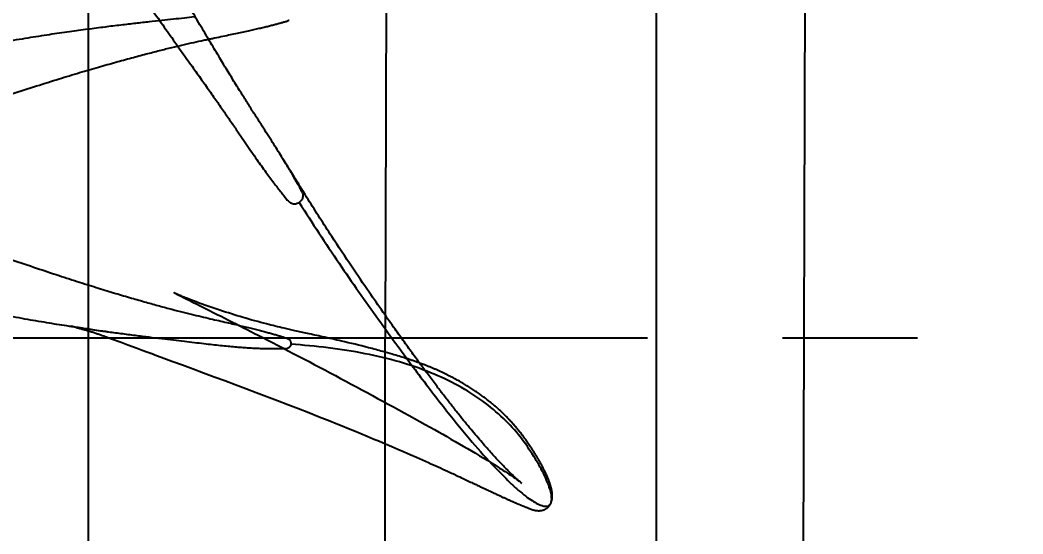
# Model space of a CAD drawing. Header units: millimetres. Extents: x 8981 to 59433, y 5244 to 14154.
# Drawn here: x 10670.7 to 10765, y 7731.1 to 7779.4 of the extents above; entities that cross this region are included whole.
import ezdxf

# ---------------------------------------------------------------- set-up
doc = ezdxf.new("R2010")
doc.units = ezdxf.units.MM
doc.linetypes.add('CENTERX2', pattern=[101.60000000000001, 63.5, -12.7, 12.7, -12.7])
doc.linetypes.add('DASHED', pattern=[19.049999999999997, 12.7, -6.35])
for name, color, linetype in [('2虚线层', 6, 'DASHED'), ('3中心线层', 1, 'CENTERX2'), ('4标注层', 3, 'Continuous'), ('6细线层', 4, 'Continuous')]:
    doc.layers.add(name, color=color, linetype=linetype)
doc.styles.get("Standard").update_dxf_attribs({"font": 'gbenor.shx', "bigfont": 'gbcbig.shx'})
doc.dimstyles.new('1-20英寸竖', dxfattribs={"dimscale": 20, "dimtxt": 3.5, "dimasz": 2.5, "dimexe": 1.5, "dimexo": 1, "dimgap": 0.5, "dimtad": 1, "dimdec": 0, "dimrnd": 1e-09, "dimzin": 12, "dimdsep": 46, "dimtxsty": 'Standard', "dimsah": 1, "dimcen": 0.09, "dimclrt": 1, "dimadec": 0, "dimazin": 3, "dimtfac": 1, "dimtdec": 0, "dimtofl": 0, "dimtmove": 0, "dimatfit": 3, "dimfxl": 0, "dimfrac": 2, "dimtolj": 1, "dimtzin": 12, "dimarcsym": 0})

# ---------------------------------------------------------------- blocks, each defined once
blk = doc.blocks.new('G$CE91B29D6')
at = {"layer": '3中心线层'}
blk.add_line((383.0423598093175, 0), (-78.58650052275425, 0), dxfattribs=at)
at = {"layer": '6细线层'}
for p, q in [((0.6885613155745887, -261.7234879888128), (-0.6823628480351545, 259.3674384866608)), ((13.80788039315576, -261.7234879888128), (13.95449735123748, 259.3674384866608)), ((67.24030902322465, -261.6804127470823), (67.31362654727036, 259.3674384866608)), ((39.04768710296685, 114.3517514485866), (39.39882642023349, -0.03971400915179402)), ((65.5309842358538, 0.5729918414726853), (65.48396891534412, 0.566486656665802)), ((39.39882621534252, -114.4315851496067), (39.39882621534252, -0.0395807595923543)), ((23.82515482783401, -15.55676296644378), (23.79143570076758, -15.48209048528224))]:
    blk.add_line(p, q, dxfattribs=at)
for points in [[(48.99112527623856, 16.82784296257887), (49.13628899298692, 17.06306378764566), (49.53325655210847, 17.69912309909705), (49.96661668449724, 18.3839556646999), (50.43829590261066, 19.12168761831708), (50.94987748090261, 19.91720804385841), (51.50258797586048, 20.77666844404303), (52.09714019384319, 21.70794239116367), (52.73411871019835, 22.71939922112506), (53.416316234433, 23.81807030364871), (54.14739881541664, 25.01118107570801), (54.93160955321127, 26.30635501851793), (55.77395181909287, 27.71157145441975), (56.68045591369355, 29.23512922390364), (57.65850034162486, 30.8857738916995), (58.71509268034333, 32.67398530046921), (59.85618872560644, 34.61237383342814), (61.08792792439544, 36.7150247474201), (62.41659279812211, 38.99765426258091), (63.84918269228274, 41.47728502447717), (65.3945561544233, 44.17174628609791), (67.06282744735563, 47.10032892576419), (68.8660593888917, 50.28349481872283), (70.82057244509542, 53.74194429349154), (72.94616787687028, 57.49813158460893), (75.24682790033603, 61.58990217500832), (77.70219568621451, 66.0707399873063), (80.32622370023364, 70.97202929435298), (83.18947618261063, 76.30137969926), (86.32751465022648, 82.09159642166924), (89.76272938951934, 88.38635824155062), (93.54438078302974, 95.21832123119384), (97.6580695639559, 102.4777158201905), (101.6299548763045, 109.3246151389321), (105.12445005674, 115.2273730925517), (108.2165391956651, 120.3614782334771), (110.9730803816774, 124.8704221268417), (113.4454467845344, 128.8557265294949), (115.6744725694143, 132.3975438267225), (117.6922858515018, 135.5593334560981), (119.5254277791091, 138.3925326790195), (121.1959152286136, 140.9394485010998), (122.7221026289471, 143.2354318058351), (124.1195403029405, 145.3102996528614), (125.401451702156, 147.1894644353306), (126.5794674986237, 148.8946443110472), (127.6642431560167, 150.444398669526), (128.6649116761246, 151.8549276796402), (129.5892872204267, 153.1404659615364), (130.4441391573482, 154.3135576490313), (131.2353981108599, 155.385288477526), (131.9683101418623, 156.3654818533687), (132.6477078757443, 157.262808952597), (133.2785956607395, 158.0847486112034), (133.8654198189461, 158.838002274395), (134.4119388255485, 159.5286635051016), (134.9213922945046, 160.1622625089949), (135.3966305189961, 160.7438066024333), (135.8401584233352, 161.2778409346938), (136.254176212401, 161.7684629391879), (136.6406319615626, 162.2193583381595), (137.0014421231308, 162.6338909531478), (137.3397327353441, 163.0142989906017), (137.6587652367734, 163.3620962585555), (137.9607281777271, 163.6790325090988), (138.2474088742592, 163.9671293698484), (138.523695602008, 164.2262767292559), (138.7947888233894, 164.4549050511559), (139.0536387245365, 164.6577522247098)], [(140.3581169442468, 163.6448459401727), (140.2869335617133, 163.3654716735473), (140.1981262750187, 163.0632974557811), (140.0937200439357, 162.7362800131086), (139.9727096305423, 162.3823665697128), (139.8344363178321, 161.9994251705939), (139.6788654401162, 161.5850809693802), (139.506134964452, 161.1365618690616), (139.3147754556694, 160.6508864311036), (139.102781155073, 160.1248042278457), (138.8679872219645, 159.5547686687205), (138.6080754193672, 158.9368938257685), (138.32059253838, 158.2669124106178), (138.0029017123588, 157.5401158432942), (137.6520285736033, 156.7513302151347), (137.2647964581111, 155.8948428984731), (136.8378872106978, 154.9642873082776), (136.3676696726316, 153.9525397201069), (135.8495877123632, 152.8517644982785), (135.27847765565, 151.653278837679), (134.6486242580422, 150.3474100033054), (133.953606036418, 148.9233845430426), (133.1863088960954, 147.3691677571042), (132.3389161889636, 145.6712729402352), (131.4028457439699, 143.8145167744951), (130.3680847062924, 141.7818751963787), (129.2227901657307, 139.5543024599319), (127.9535085614034, 137.1103469727095), (126.5448129055285, 134.4258077825652), (124.9787903362148, 131.4733976793941), (123.2348210494229, 128.222251302097), (121.2889554108688, 124.637434193166), (119.1132966912546, 120.6793869517278), (116.6751840998613, 116.3032147873892), (113.9356169178345, 111.4580781836994), (110.8436136543014, 106.0872767386027), (107.3368091414877, 100.1296080416068), (103.335925609731, 93.51173369924072), (98.79349905338222, 86.23810582177248), (94.24826530266637, 79.17722161835991), (90.16900428842837, 72.97627013130113), (86.46457067124629, 67.46761608833913), (83.09727557089263, 62.54502461361699), (80.07758917652154, 58.08769383642357), (77.3593020429098, 54.03737233765423), (74.87331966675902, 50.36519278271589), (72.58806686095977, 47.03175757953431), (70.48960530005479, 43.99543836526573), (68.56357496224427, 41.22207056055777), (66.79496335882777, 38.68378248729277), (65.16993930928493, 36.3567844578065), (63.67559601266021, 34.2207118277438), (62.29918141562575, 32.25850414589513), (61.02944658130491, 30.45496671251021), (59.85665956504727, 28.79634378256742), (58.77256096612746, 27.2700052310247), (57.77171103276396, 25.86321002617478), (56.84946415938521, 24.5642814458115), (56.00085439339364, 23.36320487479679), (55.22081563428128, 22.25131110043731), (54.50433826625431, 21.22102363279555), (53.84657084375704, 20.26565950165968), (53.24209074016744, 19.3798183389008), (52.68372372716749, 18.5599852243904), (52.1653696027779, 17.8025715519907), (51.68232440754855, 17.10383673745673), (51.23105273854071, 16.46020021091681), (50.80886534314686, 15.86823246441782), (50.41352996781552, 15.32443909614813), (50.04313758939588, 14.82533155847341), (49.69603259202177, 14.36751830694266), (49.37073858819986, 13.94773692532908), (49.06596006166274, 13.56294440210331), (48.78037516951645, 13.21011594380252), (48.51301552161658, 12.88721004279796), (48.19619815882379, 12.65970237948932), (47.82829790182495, 12.61094694212079), (47.47036063477481, 12.73996385314967)], [(57.26188795074904, 64.57206963771023), (57.21123987056399, 64.63686813006643), (57.48624824538911, 64.32012657250743), (58.95433511391366, 62.71484552894253), (62.07513080250556, 59.53400133398827), (66.72706173166716, 55.10983316309284), (78.82004068318838, 43.91568442410789), (98.0576137620219, 27.29580611677375), (117.1168959130728, 11.5566941521829), (122.1824168413141, 7.361523939995095), (124.1280409376332, 5.757370799896307), (125.4142062123128, 4.710112985223532), (131.4546157092982, -0.01034091087058187), (138.4531478145354, -5.003558006603271), (140.4967719362312, -6.291211680974811), (141.0137179074072, -6.58654528670013), (141.2648403839403, -6.71100371319335), (141.2869228282207, -6.721129572251812)], [(140.4289840906122, -86.85070632083807), (140.4756052018338, -86.70258867915254), (140.4773878277474, -86.44223300460726), (140.4588622412839, -86.16089151368942), (140.4357077003651, -85.85642149369232), (140.4072232320168, -85.52612053568009), (140.3581169442468, -85.16741940099746), (140.2869335617133, -84.77943452005275), (140.1981262750187, -84.36037551716436), (140.0937200439357, -83.90754921035841), (139.9727096305423, -83.41827659262344), (139.8344363178321, -82.88979961478617), (139.6788654401162, -82.31905980908778), (139.506134964452, -81.70249287597835), (139.3147754556694, -81.0362958679907), (139.102781155073, -80.3163536231732), (138.8679872219645, -79.5382115393877), (138.6080754193672, -78.69702826417051), (138.32059253838, -77.78753219218925), (138.0029017123588, -76.80395627510734), (137.6520285736033, -75.74002448213287), (137.2647964581111, -74.58887474017683), (136.8378872106978, -73.34293043520302), (136.3676696726316, -71.99379442993086), (135.8495877123632, -70.53234665549826), (135.27847765565, -68.9486059875926), (134.6486242580422, -67.23159155470785), (133.953606036418, -65.36923656240106), (133.1863088960954, -63.34824832330924), (132.3389161889636, -61.15394359547645), (131.4028457439699, -58.77003250550479), (130.3680847062924, -56.1785526482854), (129.2227901657307, -53.35977622109931), (127.9535085614034, -50.29188654501922), (126.5448129055285, -46.95074404240586), (124.9787903362148, -43.3097016151296), (123.2348210494229, -39.33927736966871), (121.2889554108688, -35.00689154886641), (119.1132966912546, -30.27659758168738), (116.6751840998613, -25.10871797637083), (113.9356169178345, -19.45971000392456), (110.8436136543014, -13.28294316167012), (107.3368091414877, -6.530978933093138), (103.335925609731, 0.8521610705647618), (98.79349905338222, 8.831664039287716), (94.24826530266637, 16.44858836929779), (90.16900428842837, 23.03718213993125), (86.46457067124629, 28.81389031419531), (83.09727557089263, 33.91691486327909), (80.07758917652154, 38.49056589778047), (77.3593020429098, 42.60851004056167), (74.87331966675902, 46.31114203820471), (72.58806686095977, 49.64713580219541), (70.48960530005479, 52.66523450228851), (68.56357496224427, 55.40499519242439), (66.79496335882777, 57.89843948290218), (65.39150010414505, 59.86340320669115)], [(69.42148554131472, 45.4053541343892), (70.82057244509542, 42.90746777923778), (72.94616787687028, 39.09221090469509), (75.24682790033603, 34.90069613989908), (77.70219568621451, 30.26757556630764), (80.32622370023364, 25.14714349422138), (82.99212487407112, 19.90427152486518)], [(57.23723824221724, 30.17489275929984), (57.30974755894476, 30.16706709610298), (58.25953736987049, 30.06380461063236), (59.28227152202362, 29.95285270805471), (60.38367650184864, 29.83406633953564), (61.5703680365541, 29.70512675947975), (62.85002395037645, 29.56269714888185), (64.23080874320203, 29.40220703289378), (65.72105602819556, 29.21909301681444), (67.32966156296516, 29.01032890938222), (69.06644240200603, 28.77282067365013), (70.9428529896968, 28.50177956651896), (72.97203089568848, 28.18656530207954), (75.16616209495896, 27.81269472045824), (77.53606842916543, 27.3790373619413), (80.09918056793595, 26.90625165239908), (82.87775015171701, 26.39380614459515), (85.89047359667802, 25.78554373397492)], [(49.61262541908854, 29.50348526821472), (49.28175861008549, 29.59235190309118), (48.97574918244118, 29.67700229550246), (48.69268180795098, 29.75755083374679), (48.44169482767666, 29.85800953616854), (48.41437108993614, 29.87741568277124)], [(55.99198498196984, 28.07824742142111), (55.61068271372551, 28.15869411535095), (54.82780005402947, 28.32279308547731), (54.10421306260014, 28.47434318985324), (53.43534969624216, 28.61546819028445), (52.81697745241308, 28.74773785949219), (52.24522524878466, 28.87245399667881), (51.71654118124479, 28.99066382448655), (51.22763590041632, 29.10310710885096), (50.77546588230962, 29.21030279283877), (50.35723236102695, 29.31261276244186), (49.97039403013969, 29.41028318181634), (49.61262541908854, 29.50348526821472)], [(82.9691628487044, 19.78811206691898), (79.85402903698468, 21.03111929039005), (77.04225167065943, 22.08019333099946), (74.4810840840646, 22.94429132912774), (72.15289222069168, 23.68952500016894), (70.03636919792825, 24.35268006601837), (68.10513452433133, 24.94016933417879), (66.33744219962591, 25.45808402216062), (64.71656603451902, 25.9164616370108), (63.22838691148991, 26.32458999345545), (61.86031985089267, 26.68942900269758), (60.60057221159423, 27.01443049625959), (59.43876030474985, 27.30243209621403), (58.36592537622982, 27.5565310716629), (57.37434096254492, 27.78021933150012), (56.45777802348221, 27.97915161901619), (55.99198498196984, 28.07824742142111)], [(46.62229400120759, 13.00795744359493), (48.99118545923466, 16.82780597731471)], [(47.18591298714364, 13.70748461782932), (47.390227842071, 14.08893083396833), (47.61721995744938, 14.49826730787754), (47.86681308403695, 14.93880950170569), (48.14118510384196, 15.41290763230063), (48.44263171304101, 15.92310315649956), (48.77353115186179, 16.47215368540492), (48.99112527623856, 16.82784296257887)], [(47.18591298714364, 13.70748461782932), (47.12700169526124, 13.49683548999019), (47.12677625559354, 13.29852007166483), (47.16904992695981, 13.12255944428034), (47.24351580526763, 12.97229477146175), (47.34466585043901, 12.84534635581076), (47.47036063477481, 12.73996385314967)], [(26.55107382770711, -13.65659202716779), (26.73567997936243, -13.49894254829269), (26.97273271057838, -13.28914253297262), (27.23874762460673, -13.04513544600923), (27.53119339972818, -12.7676842143992), (27.84757057942534, -12.45792225084733), (28.1881080194571, -12.11453414091375), (28.5537285729506, -11.73547851573676), (28.94525145452553, -11.31878531142138), (29.36341274801725, -10.86254823568743), (29.80889530565673, -10.36488512309734), (30.28218133926475, -9.824046775465831), (30.78366865303451, -9.238324212143198), (31.31368085268969, -8.606054732692428), (31.87271740000779, -7.925368861411698), (32.46173714559609, -7.194229178829119), (33.08159043818796, -6.410960369626991), (33.73307187847877, -5.57400049152784), (34.42231765661472, -4.674774410086684), (35.15993987016464, -3.698056733584963), (35.93937548801387, -2.650934071512893), (36.75045838106507, -1.54591228836216), (37.58075345113957, -0.3999107219278812), (38.46244547788137, 0.8306424128822982), (39.56828407097692, 2.396828604047187), (40.8975794873395, 4.310758010833524), (42.50338274139995, 6.666633552405983), (44.40978496886873, 9.541964064235799), (46.62229400120759, 13.00795744359493)], [(47.4696691380077, 12.74044621374924), (43.71760123215699, 7.01652609789744), (40.00459712829525, 1.733858595602214), (36.75359419539654, -2.731225339695811), (33.91659033197993, -6.448986535891891), (31.45858610227788, -9.473999478621408), (29.3555825677895, -11.85504192020744), (27.86801944851959, -13.37827526009642)], [(82.9691628487044, 10.64570745022502), (79.85402903698468, 9.359046866302378), (77.04225167065943, 8.264614294748753), (74.4810840840646, 7.357210435788147), (72.15289222069168, 6.570255991769955), (70.03636919792825, 5.866528879618272), (68.10513452433133, 5.240355499903671), (66.33744219962591, 4.686180161894299), (64.71656603451902, 4.194007956772111), (63.22838691148991, 3.754433167632669), (61.86031985089267, 3.360393170267344), (60.60057221159423, 3.008506618905813), (59.43876030474985, 2.695989261497743), (58.36592537622982, 2.419717909768224), (57.37434096254492, 2.176087803090923), (56.45777802348221, 1.959086353657767), (55.61068271372551, 1.762964573455974), (54.82780005402947, 1.583486419171095), (54.10421306260014, 1.417540842550807), (53.43534969624216, 1.26284402073361), (52.81697745241308, 1.117707834695466), (52.24522524878466, 0.9807299195090309), (51.71654118124479, 0.8507811853196472), (51.22763590041632, 0.7270658778725192), (50.77546588230962, 0.6090279754716903), (50.35723236102695, 0.496282123378478), (49.97039403013969, 0.3885688589653), (49.61262541908854, 0.285710170166567), (49.28175861008549, 0.1875694065820426), (48.97574918244118, 0.09402420616243035), (48.69268180795098, 0.0049567895475775), (48.44169482767666, -0.1062019231030717), (48.28051553845489, -0.3121342024533078), (48.24448658704841, -0.5772369268815964)], [(59.1142676546433, 4.194912909297273), (59.23474666655147, 4.251777159399353), (59.12333593230778, 4.1972851495957), (58.4153791367271, 3.847130009904504), (56.65978674490088, 2.965330589795485), (50.96396125752563, 0.0714283479610458), (35.1493857930609, -8.395821522688493), (28.98296319499696, -11.99832600099035), (27.58631737988526, -12.90121028595604), (27.04659093815917, -13.27902756922413), (26.7879935241499, -13.47116511373315), (26.63654957052404, -13.58845538273454), (26.55415984235788, -13.65440536988899), (26.55107382770711, -13.65659202716779)], [(36.15798730861479, -2.352598240599036), (36.24822442226196, -2.319668910466135), (36.55436032816851, -2.210427423473448), (36.87042484238827, -2.101539135444909), (37.18919528734023, -1.99557618633844), (37.51618024606341, -1.890721361036412), (38.06613542970354, -1.720419183955528), (38.73153886471027, -1.521675647818483), (39.61348194900984, -1.27011746680364), (40.9479477097475, -0.9129851979669183), (43.48640125516886, -0.2939647884340957), (45.27176590349609, 0.1112522660987452), (46.69446562688881, 0.4263362912461162), (47.86643347509289, 0.6857243493432179), (48.8914619655543, 0.917307072551921), (50.53143123343671, 1.315930178505369), (54.93934278555298, 2.611945835873485), (57.15123061083341, 3.382699486915953), (58.47066559262657, 3.908206766587682), (58.85955585252577, 4.078036966500804), (59.08252885744059, 4.179937741602771), (59.1142676546433, 4.194912909297273)], [(69.06644240200603, 1.090169091243297), (70.9428529896968, 1.38747854041867), (72.97203089568848, 1.732496565324254), (75.16616209495896, 2.140684184269048), (77.53606842916543, 2.612753192312084), (80.09918056793595, 3.125725956168026), (82.87775015171701, 3.679756418452598), (85.89047359667802, 4.334741886821575)], [(68.84486449036831, 1.090705999289639), (68.74450871434146, 1.068290705094114), (68.4785434668147, 1.005512614967301), (68.16644999377513, 0.9260590710910037), (67.86103841934437, 0.8435848165536299), (67.55179569490338, 0.7557821342488751), (67.23818674955601, 0.6625017633195966), (66.91686442487025, 0.5626599419629201), (66.59416160445744, 0.4581424976931885), (66.27796198047781, 0.3515654985094443), (65.97646646101111, 0.2459499184042215), (65.45064501270735, 0.05486615060362965), (64.03737645030105, -0.467605100478977), (60.42740333072925, -1.803383935475722), (44.59234337501312, -7.794677217956632), (35.30360806260342, -11.71527128072921), (33.52477508030915, -12.52289765840396), (32.55249790839935, -12.9740548505215), (31.87737631976688, -13.29138988710474), (31.35625671029175, -13.53779955080245), (30.93206040553832, -13.73876010451932), (30.57445998296225, -13.90811993565876), (30.26533015064979, -14.05428948008921), (29.99294536180878, -14.18277270079125), (29.74888818703675, -14.29755198641215), (29.52684791658157, -14.4016230039997), (29.32277635756964, -14.49691645335406), (29.13365764815444, -14.58487652661279), (28.95725561950439, -14.66657934500836), (28.79177923586303, -14.74288947123569), (28.63583764612758, -14.81448165688198), (28.48829049702817, -14.88191094622016), (28.34822051499123, -14.94562616059557), (28.21483445998365, -15.00601586280391), (28.08751497596586, -15.06338555167895), (27.96566986844027, -15.11802636343054), (27.8488568439343, -15.17015935061499), (27.73665761008942, -15.21999252750538), (27.62869216494346, -15.2677145631751), (27.52467213843101, -15.31347157910932), (27.42430428221905, -15.35741011239588), (27.3273214156934, -15.39966349187307), (27.23352980233813, -15.4403315250529), (27.14273517944002, -15.47951303014997), (27.05473799251104, -15.51730780990329), (26.96937036134386, -15.55380079173483), (26.88647511407817, -15.5890712129185), (26.80588742524469, -15.62320045789238), (26.72745362382466, -15.65626406064257), (26.65111266814256, -15.68829768977594), (26.5768325234958, -15.7193245413946), (26.50457797378385, -15.74936894676648), (26.43430582054043, -15.7784582991153), (26.29897960361177, -15.83410761330742), (26.16878881298089, -15.88717720808927), (26.04196685452098, -15.93842267687432), (25.92105939511293, -15.98685558978468), (25.81087732400829, -16.03062633774243), (25.73011775773102, -16.06241929589305), (25.65328424230302, -16.09145263803657), (25.56752613365734, -16.12150772160385), (25.48430205594832, -16.1478843773948), (25.40059685327196, -16.17128565930761), (25.31485166113907, -16.19163698726334)], [(65.48396845433945, 0.5664898545946926), (65.6841552210235, 0.5947027551010251), (67.18865491256201, 0.8178306465269998), (68.19955809034491, 0.9786108955740929), (68.85272745594466, 1.092514209565707), (68.84486449036831, 1.090705999289639)], [(67.32966156296516, 0.8291521961800754), (68.4433120786407, 0.9950245178770274)], [(68.4433120786407, 0.9950245178770274), (69.06644240200603, 1.090169091243297)], [(48.24448658704841, -0.5772369268815964), (48.35338612638498, -0.8273677966790274), (48.5612343353414, -0.9799701937008649), (48.81913038522089, -1.017621129518375), (49.10030354552055, -1.025350728305057), (49.40405403070235, -1.030672415625304), (49.73189596824432, -1.033021098701283), (50.08590540375644, -1.031768994638696), (50.46814751152033, -1.026214112644084), (50.88088332574898, -1.015585601096973), (51.32653159640813, -0.9990514212986454), (51.8076855790996, -0.9757331754080951), (52.32711970146829, -0.9447306387592107), (52.88778856016779, -0.9051599620142952), (53.4928399472692, -0.8562085134908557), (54.14565473508173, -0.7971527049085125), (54.84984620746309, -0.7272478189552203), (55.60923004143024, -0.6459258041577414), (56.42780502878213, -0.5529726644745097), (57.30974755894476, -0.448704513721168), (58.25953736987049, -0.3341786944074556), (59.28227152202362, -0.2112239676062018), (60.38367650184864, -0.07970089290756732), (61.5703680365541, 0.06293138419277966), (62.85002395037645, 0.2203261820832267), (64.23080874320203, 0.3974784038728103), (65.53098494924689, 0.5729866879992187)], [(65.53098494924689, 0.5729866879992187), (65.72105602819556, 0.599344496964477), (67.32966156296516, 0.8291521961800754)], [(23.79095673088068, -15.48226981807966), (23.75356104031289, -15.34425485669635), (23.7375604444378, -14.98838766000699), (23.95855776771987, -14.01021326205228), (24.51755380716259, -12.70711412455421), (25.42055182337845, -11.12275961786509), (26.67154893551105, -9.325553718605079), (28.26954680860126, -7.568033143412322), (30.21554422184909, -5.946344172814861), (32.50254297435367, -4.502016716054641), (35.11654144518161, -3.263461273396388), (38.04354035846973, -2.253101226640865), (41.26354044202799, -1.478291062521748), (44.75354020383293, -0.9253288567997515), (48.24461069975132, -0.5772590767592192)], [(23.78578334666872, -14.05912540759891), (23.80450480144555, -13.98751232540235), (23.82477173201823, -13.91434319375549), (23.84661851629699, -13.83955154602882), (23.87007661808366, -13.76309237023816), (23.89518529262477, -13.68490459700115), (23.9219881742456, -13.60492356680334), (23.95053390313024, -13.52307929634117), (23.98087724384004, -13.43929396208841), (24.01308150768364, -13.35347782040481), (24.04721373591656, -13.26554200274404), (24.08334540940905, -13.17539547139313), (24.12155231546694, -13.08294548525009), (24.16191433269614, -12.98809823463671), (24.20451837305063, -12.89075232692994), (24.24958956886167, -12.79051176621579), (24.29756398491645, -12.68656767031644), (24.34894591376269, -12.57804685027804), (24.4042492526778, -12.46413952519652), (24.46363871630365, -12.34480556240305), (24.52708108250135, -12.2203913370613), (24.59450564619237, -12.09128068503924), (24.66577806782061, -11.9579240285093), (24.70281101476485, -11.88978400069755), (24.74074712947095, -11.8207396005746), (24.77956242945129, -11.75084551423788), (24.81923627939159, -11.68014792271424), (24.85977507561529, -11.60864342655987), (24.90119356002742, -11.53631403320469), (24.94350686289454, -11.46314154134598), (24.98673051308924, -11.38910753419623), (25.03088042225772, -11.31419339345302), (25.07597289599562, -11.23838028940372), (25.12202462826008, -11.16164917626884), (25.16905270416373, -11.08398079220206), (25.21707460928792, -11.00535564357415), (25.26610824178988, -10.92575398320332), (25.31617185838604, -10.84515589301009), (25.367284077146, -10.76354128401726), (25.41946390543217, -10.68088984512724), (25.47273077342743, -10.59718099166639), (25.5271112173059, -10.51238385320175), (25.58269636325622, -10.42638596496545), (25.63952536128545, -10.33918316639028), (25.69761878337795, -10.25080415257253), (25.75699755262667, -10.16127915342804), (25.81768313974226, -10.07063971739262), (25.87969644267196, -9.978920444031246), (25.94305932886982, -9.886156759108417), (26.00779485415751, -9.792384705855511), (26.07392768368209, -9.697640476864763), (26.14148347258651, -9.601961455657147), (26.21048882410014, -9.5053863984067), (26.28097142364913, -9.407955384696834), (26.35296024188483, -9.309709667693824), (26.42649571403945, -9.210678222589195), (26.50165762372399, -9.110842076712288), (26.57853459745729, -9.01017778669484), (26.65721973024392, -8.90866414620541), (26.73781122632408, -8.806282089208253), (26.82041076842779, -8.703017471940257), (26.90503860071385, -8.598949687904678), (26.99175052896226, -8.494078600080684), (27.0806517125302, -8.388342662830837), (27.17184964094395, -8.281683975597844), (27.26541632220233, -8.174091478693299), (27.36137932997281, -8.065607428667136), (27.45976278644139, -7.956277943798341), (27.56058948945338, -7.846150415018201), (27.66388080913657, -7.735273548634723), (27.76965667765671, -7.623697295668535), (27.8779355277502, -7.511472855345346), (27.98873410087162, -7.398652794770896), (28.10206770423883, -7.285290719824843), (28.21794973772103, -7.171441681799479), (28.33639207754368, -7.057161721051671), (28.45740488071078, -6.942507996805944), (28.58099561177278, -6.8275394506054), (28.70717436906034, -6.712310756207444), (28.83596283562565, -6.596864975988865), (28.96743038848126, -6.481203432544135), (29.10162968553686, -6.365344979916699), (29.23863978862846, -6.249288489692844), (29.37856257885778, -6.133017507498153), (29.52150143209929, -6.016519089462236), (29.66756374847228, -5.899781823274679), (29.81685967549765, -5.782797021907754), (29.96950231764549, -5.665558679029346), (30.12560739360833, -5.548063860507682), (30.28529282, -5.430313126882538), (30.44867853067899, -5.312310757231899), (30.61588228765959, -5.194067435106263), (30.78699905138546, -5.075611559208483), (30.96209280651146, -4.956994492560625), (31.14122312694872, -4.838272367138416), (31.32445012118751, -4.719502590713091), (31.51183462694371, -4.600743749761023), (31.7034383489945, -4.482055555097759), (31.89932375393892, -4.363498950377107), (32.09955430768514, -4.245135998469777), (32.30419456206346, -4.127029875526205), (32.5133103122198, -4.009244824410416), (32.72696871582502, -3.891846136772074), (32.94525089293802, -3.774893307476304), (33.16822239376688, -3.658451336203143), (33.39594342831606, -3.5425847817678), (33.628478447833, -3.427357563981786), (33.86587517514909, -3.312843613442965), (34.10831377089107, -3.199056038167328), (34.35596829924816, -3.086017166613601), (34.60893736213529, -2.973788920091465), (34.86732284717345, -2.862435098388232), (35.13123466719026, -2.752019448555075), (35.40079870905811, -2.642602864652872), (35.6761581571036, -2.534242900437675), (35.95747514713639, -2.426984962425195), (36.15798730861479, -2.352598240599036)], [(23.7913298652702, -15.48212477285415), (23.77443338736975, -15.4365236525191), (23.74877751704389, -15.36207627935801), (23.72664572477424, -15.28642581019085), (23.70639604788357, -15.19851220760029), (23.69097884643907, -15.10541177436244), (23.68207183286631, -15.02550108719151), (23.67650375042194, -14.94105881440919), (23.6744816488781, -14.8518193407217), (23.67627865720624, -14.75673654663842), (23.68226795077408, -14.65552657388616), (23.68983211267823, -14.57473940297496), (23.70047444563443, -14.48814632510766), (23.71450649939561, -14.39574241661467), (23.73199637506241, -14.29863145493437), (23.75284957040185, -14.19799484731629), (23.7769920266428, -14.09437187912408), (23.78578334666872, -14.05912540759891)], [(27.86801944851959, -13.37827526009642), (27.59457861997271, -13.63916583708487), (26.84386330183679, -14.31807036313694), (26.16857535943473, -14.86912970722187), (25.58070316065186, -15.28570612415206), (25.06957127146507, -15.58056159038097), (24.64418979726815, -15.75359376659617), (24.63536908004517, -15.75622921448667)], [(24.63536908004517, -15.75622921448667), (24.29756746247494, -15.81245804484934), (24.03485908351922, -15.76071932329796), (23.85256416715765, -15.60244917869568), (23.82476731941188, -15.55697304452769)], [(25.31485166113907, -16.19163698726334), (25.22235810842449, -16.20911566819996), (25.14120832637036, -16.2204220368294), (25.05112040501172, -16.2283803333994), (24.94803075764412, -16.23137198563199), (24.85663804311389, -16.22841920866631), (24.75827807460064, -16.21896558662411), (24.66332565333778, -16.20304502244107), (24.57714988935822, -16.18216930271592), (24.49589735169047, -16.15633054461796), (24.41788322378034, -16.12543696234934), (24.34365272142077, -16.08998175698798), (24.27395809248173, -16.05071453447454), (24.20915082462216, -16.00837990315631), (24.13033371318215, -15.9482838466065), (24.06420452978546, -15.88922668725718), (24.01060596846128, -15.83387490944006), (23.95659270130182, -15.76900550769642), (23.91049278613264, -15.70392256288324), (23.86120929002846, -15.62270832259674), (23.82506553169424, -15.55680495279375)]]:
    blk.add_spline(points, degree=3, dxfattribs=at)
blk = doc.blocks.new('*D41')
at = {"layer": '4标注层', "color": 0, "lineweight": -2, "ltscale": 2, "transparency": 16777216}
for p, q in [((9988.067265364067, 8131.064796893304), (9988.067265364067, 7097.995931957055)), ((12994.56726536407, 8131.064796893304), (12994.56726536407, 7097.995931957055)), ((12944.56726536407, 7127.995931957055), (10038.06726536407, 7127.995931957055))]:
    blk.add_line(p, q, dxfattribs=at)
at = {"layer": '4标注层', "color": 0, "transparency": 16777216}
for points in [[(10038.06726536407, 7136.329265290388), (10038.06726536407, 7119.662598623722), (9988.067265364067, 7127.995931957055)], [(12944.56726536407, 7119.662598623722), (12944.56726536407, 7136.329265290388), (12994.56726536407, 7127.995931957055)]]:
    blk.add_solid(points, dxfattribs=at)
at = {"layer": 'Defpoints', "color": 0, "transparency": 16777216}
for p in [(9988.067265364067, 8151.064796893304), (12994.56726536407, 8151.064796893304), (9988.067265364067, 7127.995931957055)]:
    blk.add_point(p, dxfattribs=at)
at = {"layer": '4标注层', "color": 1, "ltscale": 3, "transparency": 16777216, "insert": (11419.33897237301, 7127.995931957055), "char_height": 70, "attachment_point": 5}
blk.add_mtext('\\A1;3007\\P[118.4"]', dxfattribs=at)

msp = doc.modelspace()

# ---------------------------------------------------------------- block references
at = {"layer": '2虚线层', "ltscale": 2, "xscale": -1}
msp.add_blockref('G$CE91B29D6', (10744.45382366023, 7749.564796893232), dxfattribs=at)

# ---------------------------------------------------------------- dimensions: what is measured, and where the dimension line sits
at = {"layer": '4标注层', "ltscale": 2}
dim = msp.add_linear_dim(base=(9988.067265364067, 7127.995931957055), p1=(12994.56726536407, 8151.064796893304), p2=(9988.067265364067, 8151.064796893304), dimstyle='1-20英寸竖', override={"dimpost": '\\X'}, dxfattribs=at)
dim.commit()
dim.dimension.update_dxf_attribs({"geometry": '*D41', "text_midpoint": (11419.33897237301, 7127.995931957055), "dimtype": 160})

doc.saveas('drawing.dxf')
